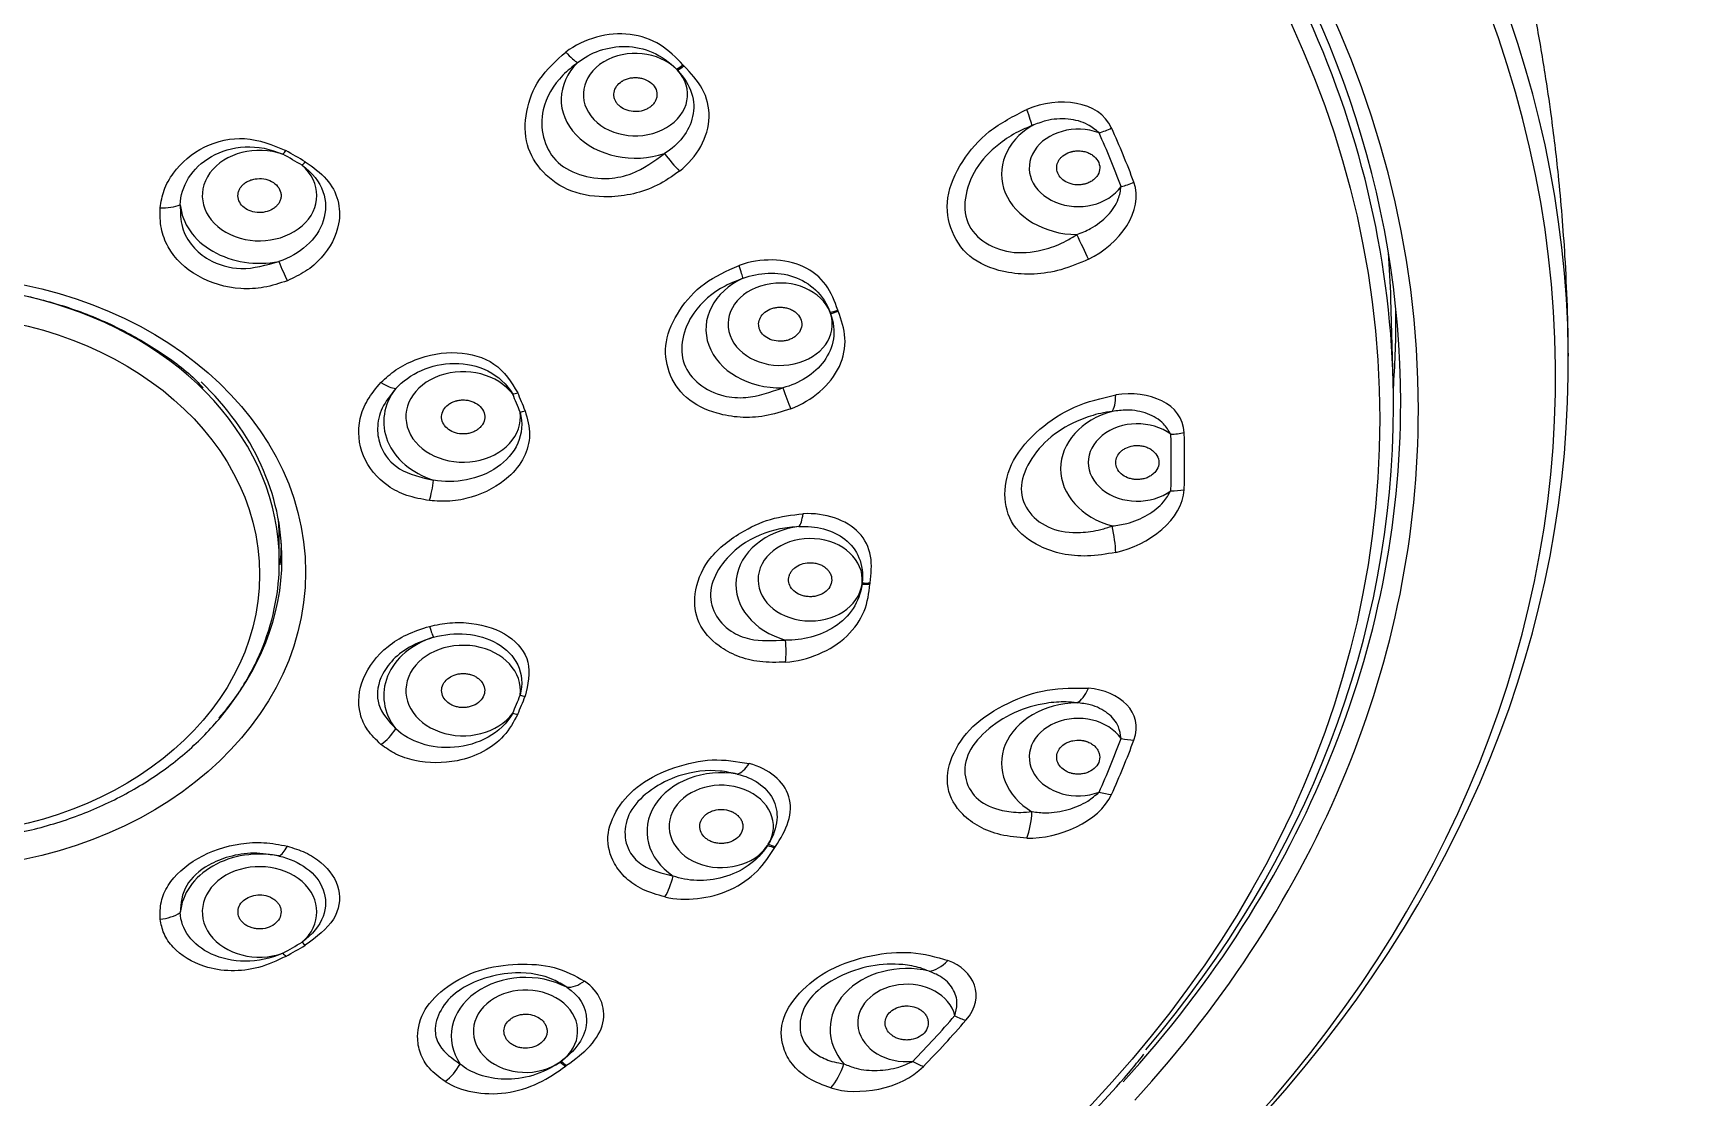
# Model space of a CAD drawing. Extents: x 1425 to 2779, y 0 to 992.
# Drawn here: x 1848.25 to 1886.52, y 621.13 to 645.82 of the extents above; entities that cross this region are included whole.
import ezdxf

# ---------------------------------------------------------------- set-up
doc = ezdxf.new("R2010")
doc.units = 0
doc.header["$LTSCALE"] = 10
doc.header["$MEASUREMENT"] = 0
doc.layers.add('1', color=7, linetype='CONTINUOUS')

msp = doc.modelspace()

# ---------------------------------------------------------------- linework, layer by layer
at = {"layer": '1', "color": 7, "linetype": 'Continuous', "lineweight": -3}
for p, q in [((1879.803, 637.754), (1879.749, 639.646)), ((1853.967, 633.553), (1853.967, 634.039))]:
    msp.add_line(p, q, dxfattribs=at)
for centre, major_axis, ratio, start_param, end_param in [((1845.867, 637.88), (37.699, 0), 0.790155, 5.156583, 10.55138), ((1845.867, 637.072), (-34.52, 0), 0.790155, 3.141593, 6.283185), ((1845.867, 637.237), (34.11, 0), 0.790155, 0, 3.141593), ((1845.867, 638.163), (-37.999, 0), 0.790155, 2.502798, 3.799488), ((1845.867, 637.15), (-33.944, 0), 0.790155, 3.141593, 3.806432), ((1860.487, 645.759), (-0.475, 0.643), 0.18333, 2.072391, 2.769254), ((1862.227, 644.386), (1.209, 0), 0.790155, 0.662184, 6.914598), ((1862.227, 644.272), (-1.723, 0), 0.790155, 5.603381, 8.256586), ((1863.18, 645.464), (0.578, 0.553), 0.488794, 4.274683, 4.509098), ((1845.867, 634.625), (21.709, 0), 0.790155, 0.645942, 0.647655), ((1863.202, 645.441), (-0.579, -0.552), 0.489427, 1.13396, 1.368375), ((1845.867, 634.638), (21.895, 0), 0.790155, 0.645942, 0.647655), ((1871.037, 644.539), (-0.385, 0.923), 0.069891, 3.43752, 4.115548), ((1872.497, 642.543), (-1.779, 0), 0.790155, 5.359245, 7.835444), ((1872.497, 642.686), (1.136, 0), 0.790155, 1.132001, 5.779503), ((1872.979, 644.112), (-0.911, -0.412), 0.577214, 1.315641, 1.62953), ((1845.867, 635.85), (28.789, 0), 0.790155, 0.285362, 0.342957), ((1845.867, 635.88), (-29.098, 0), 0.790155, 3.426954, 3.484549), ((1853.508, 642.043), (1.328, 0), 0.790155, 1.151939, 7.016202), ((1854.049, 643.492), (0.386, 0.701), 0.350617, 4.145759, 4.299406), ((1845.867, 633.733), (14.302, 0), 0.790155, 0.923169, 0.961787), ((1845.867, 633.738), (-14.424, 0), 0.790155, 4.064761, 4.10338), ((1863.103, 643.021), (-0.496, 0.628), 0.201371, 1.415733, 2.112596), ((1854.495, 643.235), (-0.41, -0.687), 0.369764, 1.0168, 1.170446), ((1873.492, 642.866), (0.937, 0.348), 0.588121, 4.497406, 4.811294), ((1851.157, 642.177), (-0.797, 0.065), 0.516767, 1.669693, 2.311148), ((1853.508, 641.928), (-1.842, 0), 0.790155, 0.067887, 1.817068), ((1872.452, 641.099), (-0.439, 0.898), 0.027536, 4.063541, 4.74157), ((1845.867, 639.044), (-33.89, 0), 0.790155, 3.164173, 3.204425), ((1845.867, 633.553), (-8.1, 0), 0.790155, 3.141593, 5.631894), ((1854.083, 640.498), (-0.294, 0.744), 0.137649, 1.491595, 2.13305), ((1864.47, 640.851), (-0.262, 0.756), 0.015481, 3.408453, 4.105317), ((1865.585, 638.943), (-1.723, 0), 0.790155, 5.233782, 7.886987), ((1865.585, 639.058), (1.209, 0), 0.790155, 0.292585, 6.544999), ((1866.742, 639.823), (0.752, 0.272), 0.589366, 4.502608, 4.737023), ((1845.867, 634.625), (21.709, 0), 0.790155, 0.276343, 0.278056), ((1866.752, 639.795), (-0.753, -0.27), 0.589653, 1.362238, 1.596653), ((1845.867, 634.638), (21.895, 0), 0.790155, 0.276343, 0.278056), ((1845.867, 639.166), (-34, 0), 0.790155, 3.082001, 3.141593), ((1845.867, 639.166), (-34, 0), 0.790155, 3.141593, 3.150821), ((1858.231, 636.907), (1.328, 0), 0.790155, 0.52362, 6.387883), ((1845.867, 633.605), (8.162, 0), 0.790155, 0, 0.691739), ((1856.235, 638.158), (-0.58, 0.551), 0.3757, 2.058773, 2.700229), ((1858.231, 636.792), (-1.842, 0), 0.790155, 5.722754, 7.471935), ((1859.381, 637.922), (0.733, 0.321), 0.579144, 4.463746, 4.617392), ((1845.867, 633.733), (14.302, 0), 0.790155, 0.29485, 0.333468), ((1845.867, 633.738), (-14.424, 0), 0.790155, 3.436443, 3.475061), ((1865.659, 637.552), (-0.285, 0.748), 0.006264, 1.527618, 2.224481), ((1873.076, 637.984), (-0.155, 0.988), 0.252062, 3.38468, 4.062709), ((1845.867, 637.237), (34.11, 0), 0.790155, 5.658696, 6.283185), ((1859.552, 637.507), (-0.747, -0.287), 0.586457, 1.349092, 1.502739), ((1873.867, 635.706), (-1.779, 0), 0.790155, 5.045086, 7.521285), ((1873.867, 635.85), (1.136, 0), 0.790155, 0.817842, 5.465344), ((1845.867, 637.072), (-34.52, 0), 0.790155, 2.51406, 3.141593), ((1845.867, 637.15), (-33.944, 0), 0.790155, 2.551268, 3.141593), ((1874.644, 637.118), (-0.999, -0.036), 0.612653, 1.548466, 1.862354), ((1845.867, 635.85), (28.789, 0), 0.790155, 6.254388, 6.311983), ((1845.867, 635.88), (-29.098, 0), 0.790155, 3.112795, 3.17039), ((1857.352, 635.44), (0.098, 0.794), 0.237725, 4.102152, 4.743607), ((1874.644, 635.808), (0.999, -0.036), 0.612653, 4.73472, 5.048608), ((1845.867, 634.039), (8.1, 0), 0.790155, 0, 0.080209), ((1865.942, 635.139), (-0.037, 0.799), 0.234951, 3.365531, 4.062394), ((1866.28, 633.016), (-1.723, 0), 0.790155, 4.864183, 7.517388), ((1873.076, 634.367), (-0.212, 0.977), 0.207528, 4.000239, 4.678268), ((1845.867, 634.039), (8.15, 0), 0.790155, 6.195221, 6.272092), ((1866.28, 633.13), (1.209, 0), 0.790155, 6.206171, 12.458585), ((1845.867, 633.605), (8.162, 0), 0.790155, 5.675484, 6.283185), ((1845.867, 634.625), (21.709, 0), 0.790155, 6.189929, 6.191642), ((1867.482, 633.518), (-0.794, 0.094), 0.610244, 1.642903, 1.877318), ((1867.485, 633.547), (0.795, -0.092), 0.610341, 4.783179, 5.017594), ((1845.867, 634.638), (21.895, 0), 0.790155, 6.189929, 6.191642), ((1857.352, 632.547), (-0.208, 0.772), 0.056522, 2.257656, 2.899111), ((1858.231, 630.444), (-1.842, 0), 0.790155, 5.094435, 6.843617), ((1858.231, 630.558), (1.328, 0), 0.790155, 6.178487, 12.04275), ((1865.541, 631.723), (-0.061, 0.798), 0.212439, 4.009316, 4.70618), ((1845.867, 633.733), (14.302, 0), 0.790155, 5.949717, 5.988335), ((1845.867, 633.738), (-14.424, 0), 0.790155, 2.808124, 2.846742), ((1859.552, 630.939), (0.747, -0.287), 0.586457, 4.934093, 5.08774), ((1872.452, 631.252), (0.091, 0.996), 0.432054, 3.378193, 4.056222), ((1859.381, 630.524), (-0.733, 0.321), 0.579144, 1.81944, 1.973086), ((1872.497, 628.869), (-1.779, 0), 0.790155, 4.730926, 7.207126), ((1872.497, 629.013), (1.136, 0), 0.790155, 0.503683, 5.151184), ((1856.235, 629.83), (0.511, 0.615), 0.556904, 4.266721, 4.908177), ((1845.867, 635.85), (28.789, 0), 0.790155, 5.940229, 5.997824), ((1845.867, 635.88), (-29.098, 0), 0.790155, 2.798636, 2.856231), ((1873.492, 630.059), (-0.937, 0.348), 0.588121, 1.785779, 2.099668), ((1864.702, 629.392), (0.202, 0.774), 0.44544, 3.390589, 4.087452), ((1864.218, 627.29), (-1.723, 0), 0.790155, 4.494584, 7.147789), ((1864.218, 627.405), (1.209, 0), 0.790155, 5.836572, 12.088986), ((1872.979, 628.813), (0.911, -0.412), 0.577214, 4.967544, 5.281432), ((1871.037, 627.812), (0.03, 1), 0.3897, 3.981884, 4.659913), ((1854.083, 627.489), (0.189, 0.777), 0.318853, 3.37933, 4.020785), ((1845.867, 634.625), (21.709, 0), 0.790155, 5.82033, 5.822043), ((1865.292, 627.456), (-0.676, 0.427), 0.548418, 1.904211, 2.138626), ((1865.308, 627.482), (0.677, -0.426), 0.548886, 5.044741, 5.279156), ((1845.867, 634.638), (21.895, 0), 0.790155, 5.82033, 5.822043), ((1853.508, 625.308), (-1.842, 0), 0.790155, 4.466117, 6.215298), ((1853.508, 625.422), (1.328, 0), 0.790155, 5.550169, 11.414432), ((1862.766, 626.321), (0.177, 0.78), 0.425202, 4.026831, 4.723695), ((1851.157, 625.81), (0.796, 0.078), 0.69797, 4.701126, 5.342581), ((1845.867, 633.733), (14.302, 0), 0.790155, 5.321398, 5.360017), ((1845.867, 633.738), (-14.424, 0), 0.790155, 2.179806, 2.218424), ((1854.495, 625.211), (0.41, -0.687), 0.369764, 5.266386, 5.420032), ((1854.049, 624.954), (-0.386, 0.701), 0.350617, 2.137426, 2.291073), ((1868.52, 622.702), (-1.779, 0), 0.790155, 4.416767, 6.892966), ((1869.225, 625.002), (0.359, 0.933), 0.592247, 3.429012, 4.107041), ((1859.678, 622.539), (-1.723, 0), 0.790155, 4.124985, 6.77819), ((1860.918, 624.387), (0.458, 0.656), 0.61852, 3.502348, 4.199211), ((1868.52, 622.845), (1.136, 0), 0.790155, 0.189523, 4.837025), ((1859.678, 622.654), (1.209, 0), 0.790155, 5.466973, 11.719387), ((1845.867, 635.85), (28.789, 0), 0.790155, 5.626069, 5.683664), ((1845.867, 635.88), (-29.098, 0), 0.790155, 2.484477, 2.542072), ((1869.635, 623.627), (-0.756, 0.654), 0.50602, 1.983354, 2.297242), ((1857.709, 622.075), (0.431, 0.674), 0.60329, 4.128443, 4.825306), ((1845.867, 634.625), (21.709, 0), 0.790155, 5.450731, 5.452444), ((1860.479, 622.429), (-0.467, 0.65), 0.412525, 2.091639, 2.326054), ((1860.506, 622.449), (0.468, -0.649), 0.413301, 5.232558, 5.466973), ((1866.535, 622.076), (0.292, 0.956), 0.556219, 4.017305, 4.695334), ((1868.661, 622.568), (0.716, -0.699), 0.485274, 5.154868, 5.468757), ((1845.867, 634.638), (21.895, 0), 0.790155, 5.450731, 5.452444)]:
    msp.add_ellipse(centre, major_axis=major_axis, ratio=ratio, start_param=start_param, end_param=end_param, dxfattribs=at)
for centre, major_axis in [((1845.867, 636.859), (33.622, 0)), ((1845.867, 633.305), (-8.709, 0)), ((1845.867, 633.248), (7.641, 0))]:
    msp.add_ellipse(centre, major_axis=major_axis, ratio=0.790155, dxfattribs=at)
for points, knots in [([(1883.866, 638.317), (1883.86, 639.092), (1883.812, 640.492), (1883.66, 642.362), (1883.492, 643.773), (1883.346, 644.77), (1883.225, 645.504), (1883.112, 646.135), (1882.989, 646.769), (1882.777, 647.777), (1882.437, 649.202), (1881.868, 651.203), (1881.109, 653.44), (1880.167, 655.757), (1879.195, 657.804), (1878.411, 659.268), (1877.849, 660.245), (1877.423, 660.953), (1876.867, 661.839), (1876.044, 663.073), (1874.84, 664.724), (1873.86, 665.922), (1873.289, 666.576)], [0, 0, 0, 0, 0.075311, 0.136171, 0.182256, 0.21336, 0.234183, 0.25491, 0.275875, 0.297078, 0.355152, 0.418363, 0.49946, 0.584913, 0.661635, 0.720158, 0.746456, 0.771986, 0.801818, 0.849529, 0.915719, 1, 1, 1, 1]), ([(1863.328, 645.076), (1863.17, 645.241), (1863.004, 645.411), (1862.595, 645.666), (1862.355, 645.751), (1861.593, 645.844), (1861.031, 645.683), (1860.612, 645.373)], [0, 0, 0, 0, 0.25, 0.25, 0.5, 0.5, 1, 1, 1, 1]), ([(1863.251, 642.612), (1863.082, 642.493), (1862.756, 642.264), (1862.183, 642.065), (1861.501, 641.983), (1860.721, 642.085), (1860.052, 642.548), (1859.648, 643.212), (1859.664, 643.992), (1859.947, 644.778), (1860.388, 645.173), (1860.612, 645.373)], [0, 0, 0, 0, 0.087607, 0.169371, 0.250856, 0.377447, 0.501128, 0.621802, 0.747777, 0.872041, 1, 1, 1, 1]), ([(1860.887, 645.128), (1861.178, 645.363), (1861.584, 645.512), (1862.211, 645.497), (1862.425, 645.453), (1862.829, 645.275), (1863.019, 645.139), (1863.18, 644.974)], [0, 0, 0, 0, 0.5, 0.5, 0.75, 0.75, 1, 1, 1, 1]), ([(1860.887, 645.128), (1860.768, 645.034), (1860.394, 644.74), (1859.924, 643.927), (1860.099, 643.159), (1860.663, 642.57), (1861.336, 642.353), (1862.27, 642.556), (1862.66, 642.842), (1862.902, 643.019)], [0, 0, 0, 0, 0.080562, 0.253207, 0.499831, 0.500495, 0.747529, 0.843295, 1, 1, 1, 1]), ([(1863.202, 644.95), (1863.362, 644.781), (1863.472, 644.602), (1863.587, 644.237), (1863.592, 644.053), (1863.477, 643.529), (1863.228, 643.221), (1862.902, 643.019)], [0, 0, 0, 0, 0.25, 0.25, 0.5, 0.5, 1, 1, 1, 1]), ([(1863.251, 642.612), (1863.66, 642.935), (1863.925, 643.402), (1863.942, 644.092), (1863.886, 644.317), (1863.668, 644.716), (1863.511, 644.884), (1863.351, 645.052)], [0, 0, 0, 0, 0.5, 0.5, 0.75, 0.75, 1, 1, 1, 1]), ([(1862.53, 644.072), (1862.543, 644.08), (1862.568, 644.097), (1862.615, 644.135), (1862.665, 644.19), (1862.706, 644.265), (1862.734, 644.37), (1862.718, 644.507), (1862.616, 644.652), (1862.475, 644.737), (1862.344, 644.773), (1862.241, 644.784), (1862.139, 644.778), (1862.041, 644.756), (1861.974, 644.729), (1861.933, 644.706), (1861.907, 644.691), (1861.84, 644.644), (1861.757, 644.548), (1861.722, 644.426), (1861.729, 644.327), (1861.752, 644.256), (1861.79, 644.189), (1861.862, 644.108), (1861.986, 644.029), (1862.17, 643.984), (1862.331, 643.994), (1862.434, 644.025), (1862.49, 644.05), (1862.517, 644.065), (1862.53, 644.072)], [0, 0, 0, 0, 0.015625, 0.03125, 0.0625, 0.09375, 0.125, 0.1875, 0.25, 0.3125, 0.34375, 0.375, 0.40625, 0.4375, 0.46875, 0.476562, 0.484375, 0.5, 0.5625, 0.625, 0.65625, 0.6875, 0.71875, 0.75, 0.8125, 0.875, 0.9375, 0.96875, 0.984375, 1, 1, 1, 1]), ([(1872.737, 640.566), (1872.526, 640.475), (1872.116, 640.3), (1871.475, 640.201), (1870.762, 640.246), (1870.011, 640.512), (1869.518, 641.171), (1869.394, 642.001), (1869.765, 642.84), (1870.408, 643.588), (1871.002, 643.889), (1871.307, 644.043)], [0, 0, 0, 0, 0.087456, 0.169153, 0.25014, 0.377375, 0.499739, 0.622279, 0.749894, 0.871256, 1, 1, 1, 1]), ([(1872.979, 643.499), (1872.897, 643.567), (1872.699, 643.732), (1872.262, 643.844), (1871.801, 643.814), (1871.532, 643.707), (1871.425, 643.665)], [0, 0, 0, 0, 0.208279, 0.500324, 0.801781, 1, 1, 1, 1]), ([(1851.203, 641.761), (1851.226, 641.897), (1851.273, 642.179), (1851.568, 642.702), (1852.173, 643.232), (1853.213, 643.464), (1853.809, 643.216), (1854.119, 643.087)], [0, 0, 0, 0, 0.121003, 0.24993, 0.500418, 0.740079, 1, 1, 1, 1]), ([(1871.425, 643.665), (1871.337, 643.629), (1871.096, 643.532), (1870.643, 643.251), (1869.959, 642.599), (1869.78, 641.799), (1870.095, 641.033), (1870.768, 640.636), (1871.67, 640.759), (1872.16, 640.947), (1872.383, 641.087), (1872.464, 641.138)], [0, 0, 0, 0, 0.046355, 0.127416, 0.254336, 0.50001, 0.500136, 0.746142, 0.872777, 0.954138, 1, 1, 1, 1]), ([(1851.67, 641.829), (1851.681, 642.257), (1851.937, 642.689), (1852.618, 643.075), (1852.887, 643.157), (1853.46, 643.186), (1853.764, 643.129), (1854.049, 643.002)], [0, 0, 0, 0, 0.5, 0.5, 0.75, 0.75, 1, 1, 1, 1]), ([(1872.652, 642.311), (1872.66, 642.313), (1872.676, 642.317), (1872.708, 642.328), (1872.762, 642.35), (1872.833, 642.39), (1872.903, 642.452), (1872.974, 642.547), (1873.012, 642.684), (1872.968, 642.851), (1872.861, 642.967), (1872.745, 643.033), (1872.648, 643.066), (1872.545, 643.082), (1872.459, 643.082), (1872.401, 643.075), (1872.369, 643.068), (1872.349, 643.064), (1872.333, 643.06), (1872.318, 643.055), (1872.291, 643.047), (1872.211, 643.016), (1872.126, 642.959), (1872.056, 642.878), (1872.008, 642.79), (1871.987, 642.67), (1872.026, 642.529), (1872.13, 642.405), (1872.284, 642.319), (1872.437, 642.289), (1872.558, 642.292), (1872.618, 642.303), (1872.648, 642.31), (1872.652, 642.311)], [0, 0, 0, 0, 0.007812, 0.015625, 0.03125, 0.0625, 0.09375, 0.125, 0.1875, 0.25, 0.3125, 0.34375, 0.375, 0.40625, 0.4375, 0.453125, 0.460938, 0.46875, 0.472656, 0.476562, 0.484375, 0.5, 0.5625, 0.59375, 0.625, 0.6875, 0.75, 0.8125, 0.875, 0.9375, 0.96875, 0.996094, 1, 1, 1, 1]), ([(1854.495, 642.745), (1854.735, 642.572), (1854.901, 642.36), (1855.059, 641.912), (1855.056, 641.675), (1854.847, 641.024), (1854.438, 640.672), (1853.958, 640.516)], [0, 0, 0, 0, 0.25, 0.25, 0.5, 0.5, 1, 1, 1, 1]), ([(1854.569, 642.828), (1854.748, 642.702), (1855.088, 642.462), (1855.363, 641.942), (1855.386, 641.283), (1855.072, 640.689), (1854.592, 640.272), (1854.298, 640.134), (1854.153, 640.067)], [0, 0, 0, 0, 0.178327, 0.339125, 0.500023, 0.752204, 0.878517, 1, 1, 1, 1]), ([(1853.913, 641.811), (1853.923, 641.821), (1853.941, 641.843), (1853.972, 641.89), (1853.999, 641.953), (1854.012, 642.032), (1854.002, 642.137), (1853.94, 642.263), (1853.797, 642.379), (1853.607, 642.441), (1853.435, 642.44), (1853.307, 642.407), (1853.22, 642.369), (1853.157, 642.326), (1853.119, 642.291), (1853.1, 642.271), (1853.072, 642.238), (1853.039, 642.187), (1853.004, 642.088), (1853.007, 641.959), (1853.083, 641.817), (1853.22, 641.708), (1853.4, 641.647), (1853.596, 641.644), (1853.749, 641.69), (1853.851, 641.752), (1853.894, 641.79), (1853.913, 641.811)], [0, 0, 0, 0, 0.015625, 0.03125, 0.0625, 0.09375, 0.125, 0.1875, 0.25, 0.3125, 0.375, 0.40625, 0.4375, 0.46875, 0.484375, 0.492188, 0.5, 0.53125, 0.5625, 0.625, 0.6875, 0.75, 0.8125, 0.875, 0.9375, 0.96875, 1, 1, 1, 1]), ([(1872.464, 641.138), (1872.572, 641.18), (1872.841, 641.287), (1873.198, 641.568), (1873.442, 641.924), (1873.477, 642.156), (1873.492, 642.253)], [0, 0, 0, 0, 0.200427, 0.49953, 0.790892, 1, 1, 1, 1]), ([(1851.67, 641.829), (1851.671, 641.651), (1851.671, 641.306), (1851.929, 640.861), (1852.375, 640.487), (1853.108, 640.268), (1853.664, 640.431), (1853.958, 640.516)], [0, 0, 0, 0, 0.179168, 0.347393, 0.501625, 0.737142, 1, 1, 1, 1]), ([(1854.153, 640.067), (1853.974, 640.008), (1853.626, 639.892), (1852.892, 639.855), (1852.029, 640.114), (1851.426, 640.695), (1851.2, 641.283), (1851.202, 641.599), (1851.203, 641.761)], [0, 0, 0, 0, 0.130106, 0.252927, 0.499594, 0.746402, 0.869479, 1, 1, 1, 1]), ([(1865.828, 637.096), (1865.629, 637.031), (1865.244, 636.907), (1864.652, 636.88), (1864.013, 636.993), (1863.362, 637.307), (1862.96, 637.928), (1862.876, 638.665), (1863.215, 639.392), (1863.792, 640.051), (1864.348, 640.298), (1864.63, 640.424)], [0, 0, 0, 0, 0.087607, 0.169371, 0.250856, 0.377447, 0.501128, 0.621802, 0.747777, 0.872041, 1, 1, 1, 1]), ([(1866.921, 639.387), (1866.849, 639.586), (1866.772, 639.792), (1866.514, 640.145), (1866.335, 640.293), (1865.697, 640.592), (1865.131, 640.598), (1864.63, 640.424)], [0, 0, 0, 0, 0.25, 0.25, 0.5, 0.5, 1, 1, 1, 1]), ([(1845.867, 639.955), (1846.083, 639.955), (1846.713, 639.935), (1847.752, 639.808), (1848.944, 639.512), (1850.066, 639.079), (1851.079, 638.514), (1851.793, 638.005), (1852.122, 637.669), (1852.198, 637.585)], [0, 0, 0, 0, 0.088697, 0.260068, 0.431487, 0.602833, 0.774127, 0.945438, 1, 1, 1, 1]), ([(1864.726, 640.124), (1864.584, 640.068), (1864.136, 639.896), (1863.391, 639.262), (1863.231, 638.492), (1863.488, 637.781), (1863.993, 637.391), (1864.898, 637.323), (1865.357, 637.483), (1865.642, 637.582)], [0, 0, 0, 0, 0.080562, 0.253207, 0.499831, 0.500495, 0.747529, 0.843295, 1, 1, 1, 1]), ([(1864.726, 640.124), (1865.09, 640.262), (1865.521, 640.288), (1866.084, 640.097), (1866.26, 639.995), (1866.552, 639.714), (1866.668, 639.534), (1866.742, 639.333)], [0, 0, 0, 0, 0.5, 0.5, 0.75, 0.75, 1, 1, 1, 1]), ([(1865.724, 638.678), (1865.74, 638.682), (1865.771, 638.69), (1865.832, 638.713), (1865.904, 638.75), (1865.976, 638.807), (1866.051, 638.898), (1866.098, 639.03), (1866.069, 639.195), (1865.977, 639.314), (1865.871, 639.385), (1865.78, 639.424), (1865.682, 639.448), (1865.58, 639.455), (1865.506, 639.449), (1865.458, 639.44), (1865.426, 639.433), (1865.342, 639.408), (1865.221, 639.342), (1865.132, 639.238), (1865.094, 639.144), (1865.082, 639.071), (1865.088, 638.998), (1865.118, 638.902), (1865.197, 638.793), (1865.348, 638.699), (1865.502, 638.662), (1865.613, 638.662), (1865.677, 638.669), (1865.708, 638.675), (1865.724, 638.678)], [0, 0, 0, 0, 0.015625, 0.03125, 0.0625, 0.09375, 0.125, 0.1875, 0.25, 0.3125, 0.34375, 0.375, 0.40625, 0.4375, 0.46875, 0.476562, 0.484375, 0.5, 0.5625, 0.625, 0.65625, 0.6875, 0.71875, 0.75, 0.8125, 0.875, 0.9375, 0.96875, 0.984375, 1, 1, 1, 1]), ([(1866.752, 639.305), (1866.823, 639.102), (1866.845, 638.904), (1866.789, 638.53), (1866.712, 638.356), (1866.38, 637.898), (1866.022, 637.679), (1865.642, 637.582)], [0, 0, 0, 0, 0.25, 0.25, 0.5, 0.5, 1, 1, 1, 1]), ([(1865.828, 637.096), (1866.326, 637.285), (1866.755, 637.65), (1867.057, 638.292), (1867.1, 638.519), (1867.073, 638.954), (1867.004, 639.156), (1866.931, 639.358)], [0, 0, 0, 0, 0.5, 0.5, 0.75, 0.75, 1, 1, 1, 1]), ([(1856.324, 637.707), (1856.435, 637.809), (1856.664, 638.019), (1857.252, 638.315), (1858.085, 638.476), (1859.052, 638.193), (1859.345, 637.717), (1859.497, 637.469)], [0, 0, 0, 0, 0.121003, 0.24993, 0.500418, 0.740079, 1, 1, 1, 1]), ([(1856.671, 637.566), (1856.98, 637.911), (1857.485, 638.148), (1858.297, 638.151), (1858.568, 638.094), (1859.043, 637.854), (1859.245, 637.667), (1859.381, 637.432)], [0, 0, 0, 0, 0.5, 0.5, 0.75, 0.75, 1, 1, 1, 1]), ([(1857.451, 634.966), (1857.271, 634.998), (1856.922, 635.062), (1856.328, 635.366), (1855.836, 635.973), (1855.766, 636.727), (1855.994, 637.314), (1856.212, 637.573), (1856.324, 637.707)], [0, 0, 0, 0, 0.130106, 0.252927, 0.499594, 0.746402, 0.869479, 1, 1, 1, 1]), ([(1856.671, 637.566), (1856.551, 637.419), (1856.318, 637.133), (1856.217, 636.648), (1856.308, 636.136), (1856.723, 635.622), (1857.261, 635.504), (1857.544, 635.441)], [0, 0, 0, 0, 0.179168, 0.347393, 0.501625, 0.737142, 1, 1, 1, 1]), ([(1858.386, 636.531), (1858.401, 636.535), (1858.433, 636.545), (1858.492, 636.568), (1858.561, 636.606), (1858.63, 636.664), (1858.701, 636.754), (1858.744, 636.884), (1858.714, 637.045), (1858.607, 637.184), (1858.467, 637.262), (1858.339, 637.295), (1858.24, 637.305), (1858.157, 637.299), (1858.101, 637.289), (1858.07, 637.281), (1858.024, 637.268), (1857.958, 637.241), (1857.857, 637.177), (1857.763, 637.072), (1857.719, 636.922), (1857.749, 636.77), (1857.849, 636.637), (1858.005, 636.543), (1858.163, 636.51), (1858.292, 636.512), (1858.355, 636.523), (1858.386, 636.531)], [0, 0, 0, 0, 0.015625, 0.03125, 0.0625, 0.09375, 0.125, 0.1875, 0.25, 0.3125, 0.375, 0.40625, 0.4375, 0.46875, 0.484375, 0.492188, 0.5, 0.53125, 0.5625, 0.625, 0.6875, 0.75, 0.8125, 0.875, 0.9375, 0.96875, 1, 1, 1, 1]), ([(1873.368, 633.762), (1873.148, 633.725), (1872.721, 633.654), (1872.116, 633.711), (1871.5, 633.923), (1870.93, 634.352), (1870.798, 634.859), (1870.797, 635.368), (1870.929, 635.926), (1871.564, 636.636), (1872.407, 637.197), (1873.041, 637.343), (1873.368, 637.418)], [0, 0, 0, 0, 0.087458, 0.169158, 0.250147, 0.37738, 0.499751, 0.500394, 0.622942, 0.750385, 0.871489, 1, 1, 1, 1]), ([(1859.669, 637.05), (1859.721, 636.865), (1859.819, 636.513), (1859.675, 635.959), (1859.24, 635.406), (1858.589, 635.06), (1857.931, 634.935), (1857.609, 634.956), (1857.451, 634.966)], [0, 0, 0, 0, 0.178327, 0.339125, 0.500023, 0.752204, 0.878517, 1, 1, 1, 1]), ([(1859.552, 637.017), (1859.616, 636.765), (1859.595, 636.516), (1859.399, 636.078), (1859.228, 635.885), (1858.601, 635.449), (1858.031, 635.348), (1857.544, 635.441)], [0, 0, 0, 0, 0.25, 0.25, 0.5, 0.5, 1, 1, 1, 1]), ([(1873.286, 637.035), (1873.197, 637.021), (1872.953, 636.985), (1872.457, 636.823), (1871.623, 636.361), (1871.176, 635.639), (1871.176, 634.834), (1871.624, 634.297), (1872.459, 634.202), (1872.954, 634.266), (1873.198, 634.348), (1873.286, 634.378)], [0, 0, 0, 0, 0.046355, 0.127416, 0.254336, 0.50001, 0.500136, 0.746142, 0.872777, 0.954138, 1, 1, 1, 1]), ([(1874.644, 636.505), (1874.593, 636.59), (1874.47, 636.794), (1874.113, 637.006), (1873.682, 637.087), (1873.399, 637.05), (1873.286, 637.035)], [0, 0, 0, 0, 0.208279, 0.500324, 0.801781, 1, 1, 1, 1]), ([(1873.868, 635.455), (1873.876, 635.455), (1873.893, 635.455), (1873.928, 635.457), (1873.988, 635.465), (1874.071, 635.486), (1874.162, 635.527), (1874.266, 635.6), (1874.356, 635.722), (1874.38, 635.891), (1874.323, 636.028), (1874.239, 636.118), (1874.159, 636.174), (1874.068, 636.214), (1873.986, 636.235), (1873.928, 636.242), (1873.895, 636.244), (1873.874, 636.245), (1873.858, 636.245), (1873.841, 636.244), (1873.813, 636.243), (1873.724, 636.233), (1873.621, 636.199), (1873.523, 636.139), (1873.442, 636.067), (1873.376, 635.959), (1873.358, 635.814), (1873.408, 635.672), (1873.521, 635.552), (1873.655, 635.486), (1873.771, 635.46), (1873.833, 635.455), (1873.863, 635.455), (1873.868, 635.455)], [0, 0, 0, 0, 0.007812, 0.015625, 0.03125, 0.0625, 0.09375, 0.125, 0.1875, 0.25, 0.3125, 0.34375, 0.375, 0.40625, 0.4375, 0.453125, 0.460938, 0.46875, 0.472656, 0.476562, 0.484375, 0.5, 0.5625, 0.59375, 0.625, 0.6875, 0.75, 0.8125, 0.875, 0.9375, 0.96875, 0.996094, 1, 1, 1, 1]), ([(1873.286, 634.378), (1873.4, 634.393), (1873.683, 634.43), (1874.113, 634.613), (1874.47, 634.894), (1874.593, 635.106), (1874.644, 635.195)], [0, 0, 0, 0, 0.200427, 0.49953, 0.790892, 1, 1, 1, 1]), ([(1865.709, 631.217), (1865.507, 631.212), (1865.115, 631.202), (1864.585, 631.341), (1864.074, 631.624), (1863.64, 632.098), (1863.556, 632.824), (1863.852, 633.617), (1864.572, 634.197), (1865.355, 634.573), (1865.858, 634.632), (1866.113, 634.662)], [0, 0, 0, 0, 0.087565, 0.16929, 0.250736, 0.377265, 0.500887, 0.639925, 0.78603, 0.891403, 1, 1, 1, 1]), ([(1867.67, 633.057), (1867.694, 633.263), (1867.716, 633.477), (1867.644, 633.879), (1867.552, 634.067), (1867.122, 634.524), (1866.629, 634.686), (1866.113, 634.662)], [0, 0, 0, 0, 0.25, 0.25, 0.5, 0.5, 1, 1, 1, 1]), ([(1866.019, 634.361), (1865.873, 634.349), (1865.412, 634.31), (1864.492, 633.923), (1864.018, 633.246), (1863.933, 632.51), (1864.202, 632.005), (1864.956, 631.692), (1865.422, 631.716), (1865.711, 631.73)], [0, 0, 0, 0, 0.080562, 0.253207, 0.499831, 0.500495, 0.747529, 0.843295, 1, 1, 1, 1]), ([(1866.019, 634.361), (1866.406, 634.389), (1866.804, 634.293), (1867.227, 633.956), (1867.342, 633.811), (1867.482, 633.466), (1867.507, 633.265), (1867.485, 633.057)], [0, 0, 0, 0, 0.5, 0.5, 0.75, 0.75, 1, 1, 1, 1]), ([(1839.397, 629.64), (1839.403, 629.631), (1839.636, 629.341), (1840.235, 628.854), (1841.186, 628.206), (1842.268, 627.696), (1843.43, 627.322), (1844.653, 627.096), (1845.904, 627.023), (1847.155, 627.105), (1848.377, 627.34), (1849.54, 627.724), (1850.616, 628.248), (1851.58, 628.9), (1852.407, 629.666), (1853.077, 630.527), (1853.573, 631.461), (1853.876, 632.426), (1853.962, 633.132), (1853.967, 633.501), (1853.967, 633.553)], [0, 0, 0, 0, 0.001863, 0.063469, 0.125304, 0.187297, 0.249386, 0.311528, 0.373702, 0.435903, 0.498134, 0.560396, 0.622683, 0.684966, 0.747192, 0.809278, 0.871128, 0.932666, 0.990473, 1, 1, 1, 1]), ([(1866.236, 632.737), (1866.253, 632.735), (1866.286, 632.734), (1866.353, 632.738), (1866.436, 632.752), (1866.53, 632.785), (1866.641, 632.848), (1866.746, 632.958), (1866.794, 633.12), (1866.762, 633.257), (1866.696, 633.354), (1866.63, 633.416), (1866.549, 633.466), (1866.458, 633.502), (1866.385, 633.518), (1866.336, 633.523), (1866.303, 633.525), (1866.213, 633.526), (1866.071, 633.5), (1865.941, 633.428), (1865.862, 633.351), (1865.817, 633.286), (1865.789, 633.216), (1865.773, 633.118), (1865.798, 632.994), (1865.895, 632.863), (1866.022, 632.785), (1866.125, 632.753), (1866.188, 632.741), (1866.22, 632.738), (1866.236, 632.737)], [0, 0, 0, 0, 0.015625, 0.03125, 0.0625, 0.09375, 0.125, 0.1875, 0.25, 0.3125, 0.34375, 0.375, 0.40625, 0.4375, 0.46875, 0.476562, 0.484375, 0.5, 0.5625, 0.625, 0.65625, 0.6875, 0.71875, 0.75, 0.8125, 0.875, 0.9375, 0.96875, 0.984375, 1, 1, 1, 1]), ([(1865.709, 631.217), (1866.228, 631.256), (1866.764, 631.478), (1867.31, 631.995), (1867.447, 632.195), (1867.615, 632.61), (1867.642, 632.818), (1867.667, 633.027)], [0, 0, 0, 0, 0.5, 0.5, 0.75, 0.75, 1, 1, 1, 1]), ([(1867.482, 633.027), (1867.455, 632.818), (1867.384, 632.627), (1867.165, 632.294), (1867.017, 632.153), (1866.513, 631.819), (1866.094, 631.715), (1865.711, 631.73)], [0, 0, 0, 0, 0.25, 0.25, 0.5, 0.5, 1, 1, 1, 1]), ([(1856.324, 629.307), (1856.212, 629.415), (1855.995, 629.623), (1855.767, 630.139), (1855.835, 630.854), (1856.325, 631.5), (1856.92, 631.877), (1857.27, 631.99), (1857.451, 632.048)], [0, 0, 0, 0, 0.130106, 0.252927, 0.499594, 0.746402, 0.869479, 1, 1, 1, 1]), ([(1857.451, 632.048), (1857.608, 632.081), (1857.932, 632.149), (1858.587, 632.127), (1859.33, 631.883), (1859.855, 631.217), (1859.732, 630.697), (1859.669, 630.426)], [0, 0, 0, 0, 0.121003, 0.24993, 0.500418, 0.740079, 1, 1, 1, 1]), ([(1857.544, 631.794), (1858.034, 631.935), (1858.596, 631.897), (1859.229, 631.53), (1859.398, 631.359), (1859.594, 630.947), (1859.617, 630.702), (1859.552, 630.449)], [0, 0, 0, 0, 0.5, 0.5, 0.75, 0.75, 1, 1, 1, 1]), ([(1857.544, 631.794), (1857.35, 631.728), (1856.974, 631.598), (1856.551, 631.248), (1856.253, 630.789), (1856.192, 630.184), (1856.505, 629.848), (1856.671, 629.67)], [0, 0, 0, 0, 0.179168, 0.347393, 0.501625, 0.737142, 1, 1, 1, 1]), ([(1858.077, 630.183), (1858.092, 630.179), (1858.125, 630.172), (1858.191, 630.163), (1858.274, 630.162), (1858.373, 630.177), (1858.497, 630.217), (1858.629, 630.302), (1858.724, 630.445), (1858.741, 630.608), (1858.686, 630.736), (1858.608, 630.822), (1858.534, 630.876), (1858.463, 630.91), (1858.41, 630.928), (1858.379, 630.936), (1858.332, 630.947), (1858.259, 630.955), (1858.129, 630.951), (1857.975, 630.909), (1857.828, 630.808), (1857.739, 630.672), (1857.721, 630.518), (1857.778, 630.369), (1857.88, 630.269), (1857.987, 630.211), (1858.046, 630.191), (1858.077, 630.183)], [0, 0, 0, 0, 0.015625, 0.03125, 0.0625, 0.09375, 0.125, 0.1875, 0.25, 0.3125, 0.375, 0.40625, 0.4375, 0.46875, 0.484375, 0.492188, 0.5, 0.53125, 0.5625, 0.625, 0.6875, 0.75, 0.8125, 0.875, 0.9375, 0.96875, 1, 1, 1, 1]), ([(1871.307, 627.136), (1871.099, 627.153), (1870.697, 627.186), (1870.187, 627.383), (1869.729, 627.729), (1869.396, 628.272), (1869.515, 629.028), (1870.005, 629.764), (1870.843, 630.293), (1871.804, 630.629), (1872.42, 630.619), (1872.737, 630.613)], [0, 0, 0, 0, 0.087456, 0.169153, 0.25014, 0.377375, 0.499739, 0.622279, 0.749894, 0.871256, 1, 1, 1, 1]), ([(1859.497, 630.008), (1859.402, 629.834), (1859.222, 629.502), (1858.713, 629.116), (1857.987, 628.861), (1857.248, 628.872), (1856.662, 629.066), (1856.435, 629.228), (1856.324, 629.307)], [0, 0, 0, 0, 0.178327, 0.339125, 0.500023, 0.752204, 0.878517, 1, 1, 1, 1]), ([(1859.381, 630.034), (1859.246, 629.8), (1859.045, 629.609), (1858.571, 629.343), (1858.296, 629.264), (1857.491, 629.196), (1856.978, 629.373), (1856.671, 629.67)], [0, 0, 0, 0, 0.25, 0.25, 0.5, 0.5, 1, 1, 1, 1]), ([(1872.464, 630.275), (1872.383, 630.283), (1872.159, 630.305), (1871.668, 630.267), (1870.766, 630.021), (1870.094, 629.44), (1869.779, 628.674), (1869.96, 628.058), (1870.645, 627.773), (1871.097, 627.719), (1871.338, 627.74), (1871.425, 627.748)], [0, 0, 0, 0, 0.046355, 0.127416, 0.254336, 0.50001, 0.500136, 0.746142, 0.872777, 0.954138, 1, 1, 1, 1]), ([(1873.492, 629.446), (1873.477, 629.539), (1873.442, 629.764), (1873.198, 630.051), (1872.84, 630.231), (1872.571, 630.262), (1872.464, 630.275)], [0, 0, 0, 0, 0.208279, 0.500324, 0.801781, 1, 1, 1, 1]), ([(1872.343, 628.637), (1872.351, 628.635), (1872.367, 628.631), (1872.401, 628.625), (1872.461, 628.617), (1872.549, 628.617), (1872.651, 628.634), (1872.779, 628.678), (1872.912, 628.772), (1873.001, 628.927), (1873, 629.071), (1872.955, 629.178), (1872.901, 629.25), (1872.83, 629.311), (1872.761, 629.35), (1872.708, 629.371), (1872.677, 629.381), (1872.658, 629.387), (1872.642, 629.391), (1872.626, 629.394), (1872.599, 629.4), (1872.511, 629.412), (1872.399, 629.406), (1872.283, 629.372), (1872.178, 629.324), (1872.072, 629.237), (1871.999, 629.104), (1871.99, 628.956), (1872.051, 628.814), (1872.153, 628.719), (1872.253, 628.666), (1872.309, 628.646), (1872.339, 628.638), (1872.343, 628.637)], [0, 0, 0, 0, 0.007812, 0.015625, 0.03125, 0.0625, 0.09375, 0.125, 0.1875, 0.25, 0.3125, 0.34375, 0.375, 0.40625, 0.4375, 0.453125, 0.460938, 0.46875, 0.472656, 0.476562, 0.484375, 0.5, 0.5625, 0.59375, 0.625, 0.6875, 0.75, 0.8125, 0.875, 0.9375, 0.96875, 0.996094, 1, 1, 1, 1]), ([(1862.911, 625.768), (1862.732, 625.82), (1862.387, 625.919), (1861.989, 626.195), (1861.675, 626.6), (1861.518, 627.161), (1861.769, 627.828), (1862.316, 628.423), (1863.125, 628.8), (1864.028, 629.005), (1864.582, 628.913), (1864.863, 628.866)], [0, 0, 0, 0, 0.087607, 0.169371, 0.250856, 0.377447, 0.501128, 0.621802, 0.747777, 0.872041, 1, 1, 1, 1]), ([(1865.475, 626.94), (1865.592, 627.126), (1865.709, 627.319), (1865.833, 627.714), (1865.839, 627.914), (1865.677, 628.459), (1865.323, 628.745), (1864.863, 628.866)], [0, 0, 0, 0, 0.25, 0.25, 0.5, 0.5, 1, 1, 1, 1]), ([(1864.59, 628.619), (1864.459, 628.648), (1864.047, 628.738), (1863.077, 628.63), (1862.354, 628.13), (1861.937, 627.468), (1861.935, 626.924), (1862.436, 626.425), (1862.846, 626.32), (1863.1, 626.254)], [0, 0, 0, 0, 0.080562, 0.253207, 0.499831, 0.500495, 0.747529, 0.843295, 1, 1, 1, 1]), ([(1864.59, 628.619), (1864.948, 628.537), (1865.259, 628.336), (1865.486, 627.903), (1865.523, 627.736), (1865.493, 627.375), (1865.424, 627.18), (1865.308, 626.992)], [0, 0, 0, 0, 0.5, 0.5, 0.75, 0.75, 1, 1, 1, 1]), ([(1871.425, 627.748), (1871.533, 627.735), (1871.802, 627.703), (1872.263, 627.775), (1872.698, 627.956), (1872.897, 628.128), (1872.979, 628.2)], [0, 0, 0, 0, 0.200427, 0.49953, 0.790892, 1, 1, 1, 1]), ([(1863.998, 627.05), (1864.012, 627.044), (1864.043, 627.034), (1864.107, 627.018), (1864.191, 627.007), (1864.294, 627.011), (1864.426, 627.038), (1864.574, 627.111), (1864.693, 627.248), (1864.726, 627.385), (1864.709, 627.494), (1864.675, 627.572), (1864.623, 627.641), (1864.554, 627.701), (1864.493, 627.736), (1864.45, 627.755), (1864.421, 627.766), (1864.337, 627.793), (1864.192, 627.809), (1864.038, 627.779), (1863.93, 627.73), (1863.858, 627.682), (1863.8, 627.625), (1863.74, 627.538), (1863.706, 627.415), (1863.737, 627.265), (1863.82, 627.156), (1863.902, 627.097), (1863.955, 627.068), (1863.983, 627.056), (1863.998, 627.05)], [0, 0, 0, 0, 0.015625, 0.03125, 0.0625, 0.09375, 0.125, 0.1875, 0.25, 0.3125, 0.34375, 0.375, 0.40625, 0.4375, 0.46875, 0.476562, 0.484375, 0.5, 0.5625, 0.625, 0.65625, 0.6875, 0.71875, 0.75, 0.8125, 0.875, 0.9375, 0.96875, 0.984375, 1, 1, 1, 1]), ([(1851.203, 625.253), (1851.202, 625.389), (1851.2, 625.654), (1851.425, 626.17), (1852.027, 626.714), (1852.89, 627.012), (1853.625, 627.048), (1853.974, 626.981), (1854.153, 626.947)], [0, 0, 0, 0, 0.130106, 0.252927, 0.499594, 0.746402, 0.869479, 1, 1, 1, 1]), ([(1854.153, 626.947), (1854.296, 626.903), (1854.591, 626.812), (1855.064, 626.5), (1855.432, 625.971), (1855.314, 625.201), (1854.824, 624.838), (1854.569, 624.649)], [0, 0, 0, 0, 0.121003, 0.24993, 0.500418, 0.740079, 1, 1, 1, 1]), ([(1862.911, 625.768), (1863.381, 625.662), (1863.951, 625.721), (1864.667, 626.051), (1864.88, 626.2), (1865.219, 626.54), (1865.339, 626.726), (1865.458, 626.914)], [0, 0, 0, 0, 0.5, 0.5, 0.75, 0.75, 1, 1, 1, 1]), ([(1865.292, 626.966), (1865.171, 626.778), (1865.018, 626.62), (1864.664, 626.372), (1864.466, 626.282), (1863.857, 626.112), (1863.434, 626.132), (1863.1, 626.254)], [0, 0, 0, 0, 0.25, 0.25, 0.5, 0.5, 1, 1, 1, 1]), ([(1853.958, 626.719), (1853.763, 626.752), (1853.387, 626.816), (1852.805, 626.724), (1852.232, 626.488), (1851.717, 626.032), (1851.686, 625.622), (1851.67, 625.406)], [0, 0, 0, 0, 0.179168, 0.347393, 0.501625, 0.737142, 1, 1, 1, 1]), ([(1853.958, 626.719), (1854.44, 626.61), (1854.845, 626.324), (1855.057, 625.74), (1855.059, 625.525), (1854.902, 625.103), (1854.736, 624.895), (1854.495, 624.72)], [0, 0, 0, 0, 0.5, 0.5, 0.75, 0.75, 1, 1, 1, 1]), ([(1853.104, 625.19), (1853.114, 625.18), (1853.135, 625.159), (1853.182, 625.121), (1853.249, 625.082), (1853.34, 625.048), (1853.47, 625.022), (1853.64, 625.03), (1853.824, 625.102), (1853.958, 625.225), (1854.009, 625.355), (1854.009, 625.461), (1853.99, 625.539), (1853.958, 625.599), (1853.928, 625.638), (1853.909, 625.659), (1853.879, 625.69), (1853.826, 625.731), (1853.718, 625.787), (1853.562, 625.825), (1853.369, 625.812), (1853.195, 625.743), (1853.066, 625.626), (1853.001, 625.48), (1853.009, 625.351), (1853.052, 625.255), (1853.085, 625.211), (1853.104, 625.19)], [0, 0, 0, 0, 0.015625, 0.03125, 0.0625, 0.09375, 0.125, 0.1875, 0.25, 0.3125, 0.375, 0.40625, 0.4375, 0.46875, 0.484375, 0.492188, 0.5, 0.53125, 0.5625, 0.625, 0.6875, 0.75, 0.8125, 0.875, 0.9375, 0.96875, 1, 1, 1, 1]), ([(1854.049, 624.464), (1853.766, 624.337), (1853.463, 624.275), (1852.89, 624.278), (1852.617, 624.34), (1851.942, 624.652), (1851.681, 625.027), (1851.67, 625.406)], [0, 0, 0, 0, 0.25, 0.25, 0.5, 0.5, 1, 1, 1, 1]), ([(1854.119, 624.39), (1853.913, 624.293), (1853.523, 624.108), (1852.844, 624.027), (1852.104, 624.148), (1851.559, 624.489), (1851.27, 624.907), (1851.225, 625.139), (1851.203, 625.253)], [0, 0, 0, 0, 0.178327, 0.339125, 0.500023, 0.752204, 0.878517, 1, 1, 1, 1]), ([(1857.811, 621.487), (1857.68, 621.584), (1857.428, 621.772), (1857.217, 622.137), (1857.142, 622.599), (1857.282, 623.163), (1857.831, 623.712), (1858.603, 624.112), (1859.496, 624.238), (1860.386, 624.178), (1860.825, 623.939), (1861.047, 623.818)], [0, 0, 0, 0, 0.087607, 0.169371, 0.250856, 0.377447, 0.501128, 0.621802, 0.747777, 0.872041, 1, 1, 1, 1]), ([(1866.756, 621.338), (1866.581, 621.403), (1866.242, 621.529), (1865.878, 621.835), (1865.622, 622.27), (1865.558, 622.864), (1865.981, 623.551), (1866.722, 624.133), (1867.68, 624.437), (1868.665, 624.53), (1869.2, 624.375), (1869.476, 624.296)], [0, 0, 0, 0, 0.087456, 0.169153, 0.25014, 0.377375, 0.499739, 0.622279, 0.749894, 0.871256, 1, 1, 1, 1]), ([(1869.038, 624.046), (1868.972, 624.073), (1868.791, 624.145), (1868.354, 624.224), (1867.471, 624.202), (1866.641, 623.808), (1866.042, 623.156), (1865.937, 622.531), (1866.405, 622.102), (1866.77, 621.946), (1866.984, 621.91), (1867.062, 621.897)], [0, 0, 0, 0, 0.046355, 0.127416, 0.254336, 0.50001, 0.500136, 0.746142, 0.872777, 0.954138, 1, 1, 1, 1]), ([(1860.633, 623.673), (1860.535, 623.735), (1860.228, 623.932), (1859.338, 624.098), (1858.463, 623.835), (1857.772, 623.336), (1857.498, 622.833), (1857.679, 622.233), (1857.977, 622.023), (1858.162, 621.893)], [0, 0, 0, 0, 0.080562, 0.253207, 0.499831, 0.500495, 0.747529, 0.843295, 1, 1, 1, 1]), ([(1860.631, 621.863), (1860.825, 622.003), (1861.023, 622.149), (1861.326, 622.481), (1861.43, 622.665), (1861.557, 623.215), (1861.389, 623.579), (1861.047, 623.818)], [0, 0, 0, 0, 0.25, 0.25, 0.5, 0.5, 1, 1, 1, 1]), ([(1869.635, 623.014), (1869.659, 623.107), (1869.714, 623.328), (1869.608, 623.659), (1869.358, 623.915), (1869.129, 624.009), (1869.038, 624.046)], [0, 0, 0, 0, 0.208279, 0.500324, 0.801781, 1, 1, 1, 1]), ([(1860.633, 623.673), (1860.913, 623.496), (1861.096, 623.222), (1861.095, 622.756), (1861.049, 622.59), (1860.853, 622.263), (1860.7, 622.1), (1860.506, 621.958)], [0, 0, 0, 0, 0.5, 0.5, 0.75, 0.75, 1, 1, 1, 1]), ([(1859.31, 622.386), (1859.321, 622.377), (1859.345, 622.359), (1859.397, 622.325), (1859.471, 622.291), (1859.569, 622.266), (1859.704, 622.253), (1859.875, 622.279), (1860.049, 622.373), (1860.143, 622.491), (1860.176, 622.598), (1860.181, 622.679), (1860.163, 622.759), (1860.127, 622.835), (1860.086, 622.884), (1860.054, 622.915), (1860.032, 622.934), (1859.967, 622.982), (1859.839, 623.038), (1859.681, 623.055), (1859.558, 623.04), (1859.47, 623.016), (1859.389, 622.979), (1859.294, 622.915), (1859.206, 622.81), (1859.166, 622.661), (1859.193, 622.536), (1859.242, 622.458), (1859.279, 622.416), (1859.299, 622.396), (1859.31, 622.386)], [0, 0, 0, 0, 0.015625, 0.03125, 0.0625, 0.09375, 0.125, 0.1875, 0.25, 0.3125, 0.34375, 0.375, 0.40625, 0.4375, 0.46875, 0.476562, 0.484375, 0.5, 0.5625, 0.625, 0.65625, 0.6875, 0.71875, 0.75, 0.8125, 0.875, 0.9375, 0.96875, 0.984375, 1, 1, 1, 1]), ([(1868.226, 622.526), (1868.233, 622.522), (1868.247, 622.514), (1868.277, 622.499), (1868.331, 622.478), (1868.414, 622.456), (1868.518, 622.447), (1868.657, 622.458), (1868.82, 622.515), (1868.965, 622.641), (1869.021, 622.778), (1869.02, 622.89), (1868.997, 622.972), (1868.953, 623.047), (1868.903, 623.102), (1868.861, 623.135), (1868.836, 623.152), (1868.819, 623.162), (1868.806, 623.169), (1868.792, 623.177), (1868.768, 623.189), (1868.689, 623.222), (1868.58, 623.243), (1868.457, 623.24), (1868.338, 623.219), (1868.203, 623.162), (1868.081, 623.053), (1868.016, 622.915), (1868.018, 622.765), (1868.077, 622.65), (1868.152, 622.575), (1868.198, 622.542), (1868.223, 622.527), (1868.226, 622.526)], [0, 0, 0, 0, 0.007812, 0.015625, 0.03125, 0.0625, 0.09375, 0.125, 0.1875, 0.25, 0.3125, 0.34375, 0.375, 0.40625, 0.4375, 0.453125, 0.460938, 0.46875, 0.472656, 0.476562, 0.484375, 0.5, 0.5625, 0.59375, 0.625, 0.6875, 0.75, 0.8125, 0.875, 0.9375, 0.96875, 0.996094, 1, 1, 1, 1]), ([(1818.023, 621.772), (1818.302, 621.44), (1819.081, 620.562), (1820.497, 619.218), (1822.264, 617.754), (1824.17, 616.401), (1826.198, 615.166), (1828.337, 614.055), (1830.576, 613.075), (1832.901, 612.232), (1835.299, 611.529), (1837.758, 610.972), (1840.262, 610.563), (1842.798, 610.304), (1845.351, 610.197), (1847.907, 610.242), (1850.452, 610.44), (1852.971, 610.789), (1855.45, 611.287), (1857.875, 611.931), (1860.232, 612.719), (1862.508, 613.645), (1864.69, 614.704), (1866.765, 615.891), (1868.722, 617.199), (1870.552, 618.618), (1872.23, 620.15), (1873.384, 621.324), (1873.932, 622.007), (1874.021, 622.12)], [0, 0, 0, 0, 0.02283, 0.061557, 0.100301, 0.139057, 0.177824, 0.216598, 0.255377, 0.29416, 0.332945, 0.371732, 0.410519, 0.449308, 0.488097, 0.526887, 0.565678, 0.60447, 0.643263, 0.682058, 0.720853, 0.759649, 0.798445, 0.83724, 0.876031, 0.914818, 0.953596, 0.992363, 1, 1, 1, 1]), ([(1860.479, 621.939), (1860.28, 621.798), (1860.065, 621.694), (1859.625, 621.563), (1859.403, 621.536), (1858.772, 621.549), (1858.402, 621.686), (1858.162, 621.893)], [0, 0, 0, 0, 0.25, 0.25, 0.5, 0.5, 1, 1, 1, 1]), ([(1867.062, 621.897), (1867.153, 621.859), (1867.383, 621.765), (1867.829, 621.723), (1868.3, 621.791), (1868.555, 621.906), (1868.661, 621.955)], [0, 0, 0, 0, 0.200427, 0.49953, 0.790892, 1, 1, 1, 1]), ([(1857.811, 621.487), (1858.168, 621.258), (1858.695, 621.155), (1859.485, 621.263), (1859.745, 621.342), (1860.209, 621.563), (1860.407, 621.702), (1860.604, 621.843)], [0, 0, 0, 0, 0.5, 0.5, 0.75, 0.75, 1, 1, 1, 1])]:
    msp.add_open_spline(points, degree=3, knots=knots, dxfattribs=at)
for points in [[(1873.27, 643.611), (1872.981, 644.251), (1872.044, 644.351), (1871.307, 644.043)], [(1872.737, 640.566), (1873.453, 640.916), (1874.031, 641.697), (1873.788, 642.352)], [(1874.953, 636.542), (1874.928, 637.221), (1874.133, 637.537), (1873.368, 637.418)], [(1873.368, 633.762), (1874.131, 633.927), (1874.928, 634.535), (1874.953, 635.218)], [(1873.788, 629.407), (1874.03, 630.059), (1873.456, 630.547), (1872.737, 630.613)], [(1871.307, 627.136), (1872.042, 627.114), (1872.98, 627.506), (1873.27, 628.148)], [(1869.89, 622.907), (1870.375, 623.468), (1870.078, 624.065), (1869.476, 624.296)], [(1866.756, 621.338), (1867.39, 621.145), (1868.378, 621.295), (1868.905, 621.836)]]:
    msp.add_open_spline(points, degree=3, dxfattribs=at)

doc.saveas('drawing.dxf')
